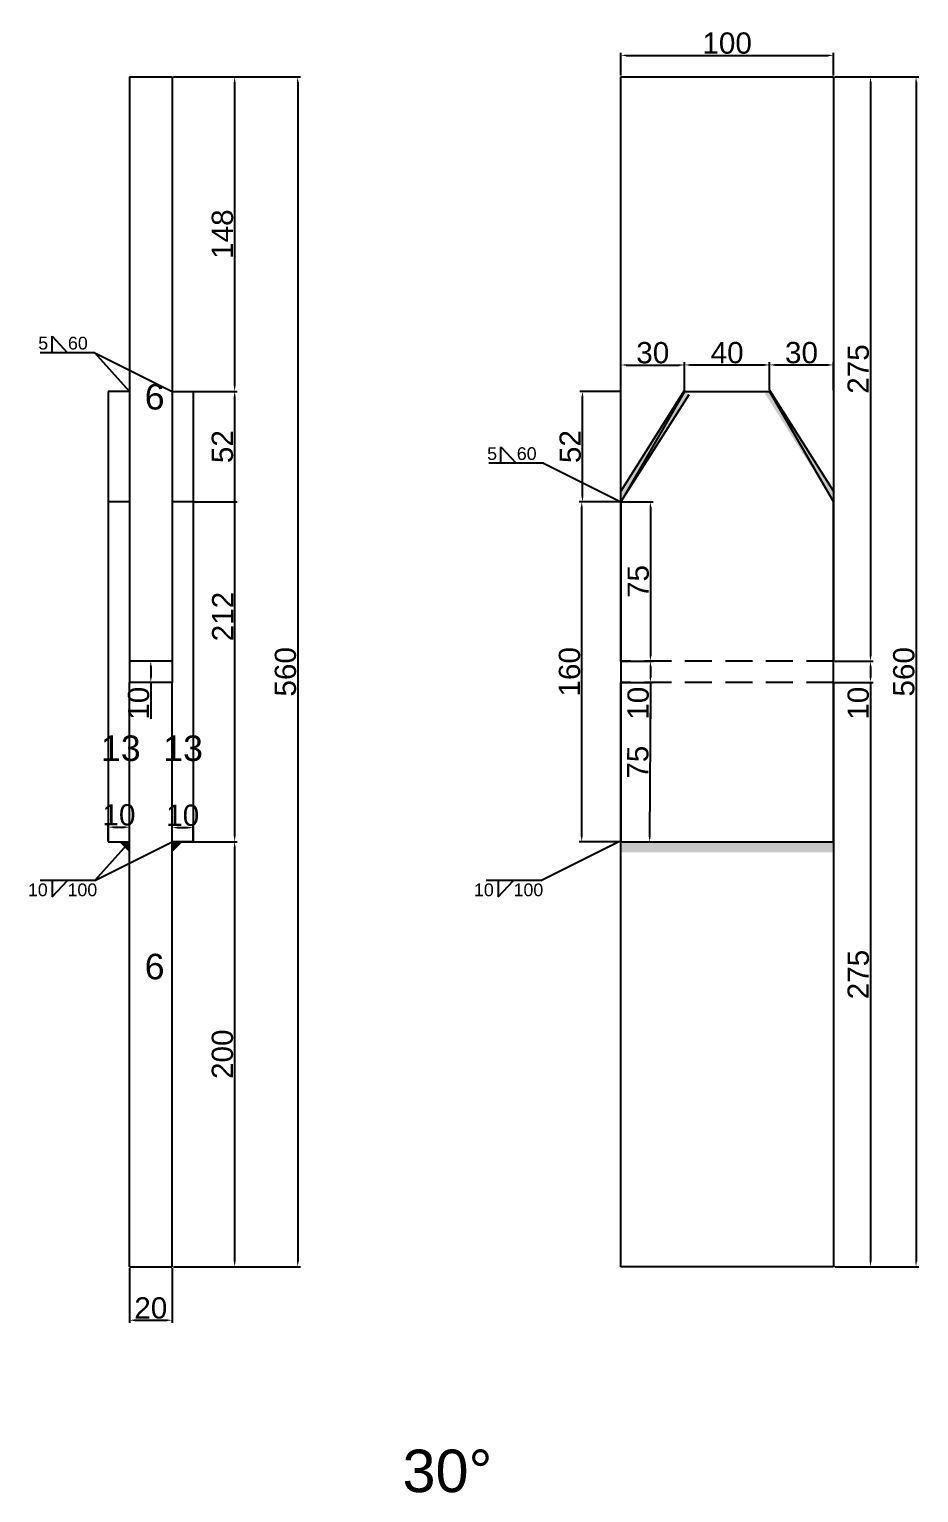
# Model space of a CAD drawing. Header units: millimetres. Extents: x 2042 to 7979, y 1265 to 2032.
# Drawn here: x 6057 to 6475, y 1265 to 1954 of the extents above; entities that cross this region are included whole.
import ezdxf

# ---------------------------------------------------------------- set-up
doc = ezdxf.new("R2010")
doc.units = ezdxf.units.MM
doc.linetypes.add('DASHED', pattern=[19.05, 12.7, -6.35])
for name, color, linetype in [('尺寸标注', 6, 'Continuous'), ('标号', 4, 'Continuous'), ('焊缝', 250, 'Continuous')]:
    doc.layers.add(name, color=color, linetype=linetype)
doc.styles.get("Standard").update_dxf_attribs({"font": 'arial.ttf'})
doc.dimstyles.new('ISO-25-JHF', dxfattribs={"dimtxt": 10, "dimasz": 2.5, "dimexe": 1.25, "dimexo": 0.625, "dimtad": 1, "dimtxsty": 'Standard', "dimcen": 2.5, "dimadec": 0, "dimazin": 0, "dimtfac": 1, "dimtmove": 0, "dimatfit": 3, "dimfxl": 0, "dimarcsym": 0})

# ---------------------------------------------------------------- blocks, each defined once
blk = doc.blocks.new('*D269')
at = {"layer": 'Defpoints', "color": 0, "transparency": 16777216}
for p in [(6435.25, 1941.79), (6335.25, 1931.65), (6435.25, 1931.65)]:
    blk.add_point(p, dxfattribs=at)
at = {"layer": '尺寸标注', "color": 0, "lineweight": -2, "transparency": 16777216}
for p, q in [((6335.25, 1932.27), (6335.25, 1943.04)), ((6435.25, 1932.27), (6435.25, 1943.04)), ((6337.75, 1941.79), (6432.75, 1941.79))]:
    blk.add_line(p, q, dxfattribs=at)
at = {"layer": '尺寸标注', "color": 0, "transparency": 16777216}
for points in [[(6337.75, 1942.2), (6337.75, 1941.37), (6335.25, 1941.79)], [(6432.75, 1942.2), (6432.75, 1941.37), (6435.25, 1941.79)]]:
    blk.add_solid(points, dxfattribs=at)
at = {"layer": '尺寸标注', "color": 0, "transparency": 16777216, "insert": (6385.25, 1947.52), "char_height": 10, "attachment_point": 5}
blk.add_mtext('100', dxfattribs=at)
blk = doc.blocks.new('*D270')
at = {"layer": 'Defpoints', "color": 0, "transparency": 16777216}
for p in [(6435.25, 1931.65), (6435.25, 1656.65), (6452.73, 1656.65)]:
    blk.add_point(p, dxfattribs=at)
at = {"layer": '尺寸标注', "color": 0, "lineweight": -2, "transparency": 16777216}
for p, q in [((6435.88, 1931.65), (6453.98, 1931.65)), ((6452.73, 1929.15), (6452.73, 1659.15)), ((6435.88, 1656.65), (6453.98, 1656.65))]:
    blk.add_line(p, q, dxfattribs=at)
at = {"layer": '尺寸标注', "color": 0, "transparency": 16777216}
for points in [[(6452.32, 1929.15), (6453.15, 1929.15), (6452.73, 1931.65)], [(6452.32, 1659.15), (6453.15, 1659.15), (6452.73, 1656.65)]]:
    blk.add_solid(points, dxfattribs=at)
at = {"layer": '尺寸标注', "color": 0, "transparency": 16777216, "insert": (6447, 1794.15), "char_height": 10, "attachment_point": 5, "rotation": 90}
blk.add_mtext('275', dxfattribs=at)
blk = doc.blocks.new('*D199')
at = {"layer": 'Defpoints', "color": 0, "transparency": 16777216}
for p in [(6316.81, 1731.65), (6335.25, 1731.65), (6335.25, 1571.65)]:
    blk.add_point(p, dxfattribs=at)
at = {"layer": '尺寸标注', "color": 0, "lineweight": -2, "transparency": 16777216}
for p, q in [((6334.63, 1731.65), (6315.56, 1731.65)), ((6316.81, 1574.15), (6316.81, 1729.15)), ((6334.63, 1571.65), (6315.56, 1571.65))]:
    blk.add_line(p, q, dxfattribs=at)
at = {"layer": '尺寸标注', "color": 0, "transparency": 16777216}
for points in [[(6316.4, 1729.15), (6317.23, 1729.15), (6316.81, 1731.65)], [(6316.4, 1574.15), (6317.23, 1574.15), (6316.81, 1571.65)]]:
    blk.add_solid(points, dxfattribs=at)
at = {"layer": '尺寸标注', "color": 0, "transparency": 16777216, "insert": (6311.08, 1651.65), "char_height": 10, "attachment_point": 5, "rotation": 90}
blk.add_mtext('160', dxfattribs=at)
blk = doc.blocks.new('*D271')
at = {"layer": 'Defpoints', "color": 0, "transparency": 16777216}
for p in [(6435.25, 1656.65), (6435.25, 1646.65), (6452.73, 1646.65)]:
    blk.add_point(p, dxfattribs=at)
at = {"layer": '尺寸标注', "color": 0, "lineweight": -2, "transparency": 16777216}
for p, q in [((6435.88, 1656.65), (6453.98, 1656.65)), ((6452.73, 1654.15), (6452.73, 1649.15)), ((6435.88, 1646.65), (6453.98, 1646.65)), ((6452.73, 1646.65), (6452.73, 1629.55))]:
    blk.add_line(p, q, dxfattribs=at)
at = {"layer": '尺寸标注', "color": 0, "transparency": 16777216}
for points in [[(6452.32, 1654.15), (6453.15, 1654.15), (6452.73, 1656.65)], [(6452.32, 1649.15), (6453.15, 1649.15), (6452.73, 1646.65)]]:
    blk.add_solid(points, dxfattribs=at)
at = {"layer": '尺寸标注', "color": 0, "transparency": 16777216, "insert": (6447, 1636.85), "char_height": 10, "attachment_point": 5, "rotation": 90}
blk.add_mtext('10', dxfattribs=at)
blk = doc.blocks.new('*D272')
at = {"layer": 'Defpoints', "color": 0, "transparency": 16777216}
for p in [(6435.25, 1646.65), (6435.25, 1371.65), (6452.73, 1371.65)]:
    blk.add_point(p, dxfattribs=at)
at = {"layer": '尺寸标注', "color": 0, "lineweight": -2, "transparency": 16777216}
for p, q in [((6435.88, 1646.65), (6453.98, 1646.65)), ((6452.73, 1644.15), (6452.73, 1374.15)), ((6435.88, 1371.65), (6453.98, 1371.65))]:
    blk.add_line(p, q, dxfattribs=at)
at = {"layer": '尺寸标注', "color": 0, "transparency": 16777216}
for points in [[(6452.32, 1644.15), (6453.15, 1644.15), (6452.73, 1646.65)], [(6452.32, 1374.15), (6453.15, 1374.15), (6452.73, 1371.65)]]:
    blk.add_solid(points, dxfattribs=at)
at = {"layer": '尺寸标注', "color": 0, "transparency": 16777216, "insert": (6447, 1509.15), "char_height": 10, "attachment_point": 5, "rotation": 90}
blk.add_mtext('275', dxfattribs=at)
blk = doc.blocks.new('*D200')
at = {"layer": 'Defpoints', "color": 0, "transparency": 16777216}
for p in [(6435.25, 1931.65), (6435.25, 1371.65), (6474.18, 1371.65)]:
    blk.add_point(p, dxfattribs=at)
at = {"layer": '尺寸标注', "color": 0, "lineweight": -2, "transparency": 16777216}
for p, q in [((6435.88, 1931.65), (6475.43, 1931.65)), ((6474.18, 1929.15), (6474.18, 1374.15)), ((6435.88, 1371.65), (6475.43, 1371.65))]:
    blk.add_line(p, q, dxfattribs=at)
at = {"layer": '尺寸标注', "color": 0, "transparency": 16777216}
for points in [[(6473.77, 1929.15), (6474.6, 1929.15), (6474.18, 1931.65)], [(6473.77, 1374.15), (6474.6, 1374.15), (6474.18, 1371.65)]]:
    blk.add_solid(points, dxfattribs=at)
at = {"layer": '尺寸标注', "color": 0, "transparency": 16777216, "insert": (6468.45, 1651.65), "char_height": 10, "attachment_point": 5, "rotation": 90}
blk.add_mtext('560', dxfattribs=at)
blk = doc.blocks.new('*D273')
at = {"layer": 'Defpoints', "color": 0, "transparency": 16777216}
for p in [(6103.99, 1371.65), (6123.99, 1371.65), (6123.99, 1346.45)]:
    blk.add_point(p, dxfattribs=at)
at = {"layer": '尺寸标注', "color": 0, "lineweight": -2, "transparency": 16777216}
for p, q in [((6103.99, 1371.02), (6103.99, 1345.2)), ((6123.99, 1371.02), (6123.99, 1345.2)), ((6106.49, 1346.45), (6121.49, 1346.45))]:
    blk.add_line(p, q, dxfattribs=at)
at = {"layer": '尺寸标注', "color": 0, "transparency": 16777216}
for points in [[(6106.49, 1346.87), (6106.49, 1346.03), (6103.99, 1346.45)], [(6121.49, 1346.87), (6121.49, 1346.03), (6123.99, 1346.45)]]:
    blk.add_solid(points, dxfattribs=at)
at = {"layer": '尺寸标注', "color": 0, "transparency": 16777216, "insert": (6113.99, 1352.18), "char_height": 10, "attachment_point": 5}
blk.add_mtext('20', dxfattribs=at)
blk = doc.blocks.new('*D274')
at = {"layer": 'Defpoints', "color": 0, "transparency": 16777216}
for p in [(6103.99, 1578.53), (6093.99, 1571.65), (6103.99, 1571.65)]:
    blk.add_point(p, dxfattribs=at)
at = {"layer": '尺寸标注', "color": 0, "lineweight": -2, "transparency": 16777216}
for p, q in [((6093.99, 1572.27), (6093.99, 1579.78)), ((6096.49, 1578.53), (6101.49, 1578.53)), ((6103.99, 1572.27), (6103.99, 1579.78))]:
    blk.add_line(p, q, dxfattribs=at)
at = {"layer": '尺寸标注', "color": 0, "transparency": 16777216}
for points in [[(6096.49, 1578.95), (6096.49, 1578.11), (6093.99, 1578.53)], [(6101.49, 1578.95), (6101.49, 1578.11), (6103.99, 1578.53)]]:
    blk.add_solid(points, dxfattribs=at)
at = {"layer": '尺寸标注', "color": 0, "transparency": 16777216, "insert": (6098.99, 1584.26), "char_height": 10, "attachment_point": 5}
blk.add_mtext('10', dxfattribs=at)
blk = doc.blocks.new('*D275')
at = {"layer": 'Defpoints', "color": 0, "transparency": 16777216}
for p in [(6133.99, 1578.32), (6123.99, 1571.65), (6133.99, 1571.65)]:
    blk.add_point(p, dxfattribs=at)
at = {"layer": '尺寸标注', "color": 0, "lineweight": -2, "transparency": 16777216}
for p, q in [((6123.99, 1572.27), (6123.99, 1579.57)), ((6126.49, 1578.32), (6131.49, 1578.32)), ((6133.99, 1572.27), (6133.99, 1579.57))]:
    blk.add_line(p, q, dxfattribs=at)
at = {"layer": '尺寸标注', "color": 0, "transparency": 16777216}
for points in [[(6126.49, 1578.73), (6126.49, 1577.9), (6123.99, 1578.32)], [(6131.49, 1578.73), (6131.49, 1577.9), (6133.99, 1578.32)]]:
    blk.add_solid(points, dxfattribs=at)
at = {"layer": '尺寸标注', "color": 0, "transparency": 16777216, "insert": (6128.99, 1584.05), "char_height": 10, "attachment_point": 5}
blk.add_mtext('10', dxfattribs=at)
blk = doc.blocks.new('*D276')
at = {"layer": 'Defpoints', "color": 0, "transparency": 16777216}
for p in [(6123.99, 1931.65), (6123.99, 1783.65), (6153.45, 1783.65)]:
    blk.add_point(p, dxfattribs=at)
at = {"layer": '尺寸标注', "color": 0, "lineweight": -2, "transparency": 16777216}
for p, q in [((6124.61, 1931.65), (6154.7, 1931.65)), ((6153.45, 1929.15), (6153.45, 1786.15)), ((6124.61, 1783.65), (6154.7, 1783.65))]:
    blk.add_line(p, q, dxfattribs=at)
at = {"layer": '尺寸标注', "color": 0, "transparency": 16777216}
for points in [[(6153.04, 1929.15), (6153.87, 1929.15), (6153.45, 1931.65)], [(6153.04, 1786.15), (6153.87, 1786.15), (6153.45, 1783.65)]]:
    blk.add_solid(points, dxfattribs=at)
at = {"layer": '尺寸标注', "color": 0, "transparency": 16777216, "insert": (6147.72, 1857.65), "char_height": 10, "attachment_point": 5, "rotation": 90}
blk.add_mtext('148', dxfattribs=at)
blk = doc.blocks.new('*D277')
at = {"layer": 'Defpoints', "color": 0, "transparency": 16777216}
for p in [(6133.99, 1783.65), (6133.99, 1571.65), (6153.45, 1571.65)]:
    blk.add_point(p, dxfattribs=at)
at = {"layer": '尺寸标注', "color": 0, "lineweight": -2, "transparency": 16777216}
for p, q in [((6134.61, 1783.65), (6154.7, 1783.65)), ((6153.45, 1781.15), (6153.45, 1574.15)), ((6134.61, 1571.65), (6154.7, 1571.65))]:
    blk.add_line(p, q, dxfattribs=at)
at = {"layer": '尺寸标注', "color": 0, "transparency": 16777216}
for points in [[(6153.04, 1781.15), (6153.87, 1781.15), (6153.45, 1783.65)], [(6153.04, 1574.15), (6153.87, 1574.15), (6153.45, 1571.65)]]:
    blk.add_solid(points, dxfattribs=at)
at = {"layer": '尺寸标注', "color": 0, "transparency": 16777216, "insert": (6147.81, 1677.65), "char_height": 10, "attachment_point": 5, "rotation": 90}
blk.add_mtext('212', dxfattribs=at)
blk = doc.blocks.new('*D278')
at = {"layer": 'Defpoints', "color": 0, "transparency": 16777216}
for p in [(6123.99, 1571.65), (6123.99, 1371.65), (6153.45, 1371.65)]:
    blk.add_point(p, dxfattribs=at)
at = {"layer": '尺寸标注', "color": 0, "lineweight": -2, "transparency": 16777216}
for p, q in [((6124.61, 1571.65), (6154.7, 1571.65)), ((6153.45, 1569.15), (6153.45, 1374.15)), ((6124.61, 1371.65), (6154.7, 1371.65))]:
    blk.add_line(p, q, dxfattribs=at)
at = {"layer": '尺寸标注', "color": 0, "transparency": 16777216}
for points in [[(6153.04, 1569.15), (6153.87, 1569.15), (6153.45, 1571.65)], [(6153.04, 1374.15), (6153.87, 1374.15), (6153.45, 1371.65)]]:
    blk.add_solid(points, dxfattribs=at)
at = {"layer": '尺寸标注', "color": 0, "transparency": 16777216, "insert": (6147.72, 1471.65), "char_height": 10, "attachment_point": 5, "rotation": 90}
blk.add_mtext('200', dxfattribs=at)
blk = doc.blocks.new('*D201')
at = {"layer": 'Defpoints', "color": 0, "transparency": 16777216}
for p in [(6124.61, 1931.65), (6124.61, 1371.65), (6183.13, 1371.65)]:
    blk.add_point(p, dxfattribs=at)
at = {"layer": '尺寸标注', "color": 0, "lineweight": -2, "transparency": 16777216}
for p, q in [((6125.24, 1931.65), (6184.38, 1931.65)), ((6183.13, 1929.15), (6183.13, 1374.15)), ((6125.24, 1371.65), (6184.38, 1371.65))]:
    blk.add_line(p, q, dxfattribs=at)
at = {"layer": '尺寸标注', "color": 0, "transparency": 16777216}
for points in [[(6182.71, 1929.15), (6183.54, 1929.15), (6183.13, 1931.65)], [(6182.71, 1374.15), (6183.54, 1374.15), (6183.13, 1371.65)]]:
    blk.add_solid(points, dxfattribs=at)
at = {"layer": '尺寸标注', "color": 0, "transparency": 16777216, "insert": (6177.39, 1651.65), "char_height": 10, "attachment_point": 5, "rotation": 90}
blk.add_mtext('560', dxfattribs=at)
blk = doc.blocks.new('*D336')
at = {"layer": 'Defpoints', "color": 0, "transparency": 16777216}
for p in [(6123.99, 1656.65), (6113.99, 1646.65), (6123.99, 1646.65)]:
    blk.add_point(p, dxfattribs=at)
at = {"layer": '尺寸标注', "color": 0, "lineweight": -2, "transparency": 16777216}
for p, q in [((6123.36, 1656.65), (6112.74, 1656.65)), ((6113.99, 1654.15), (6113.99, 1649.15)), ((6123.36, 1646.65), (6112.74, 1646.65)), ((6113.99, 1646.65), (6113.99, 1629.55))]:
    blk.add_line(p, q, dxfattribs=at)
at = {"layer": '尺寸标注', "color": 0, "transparency": 16777216}
for points in [[(6113.57, 1654.15), (6114.4, 1654.15), (6113.99, 1656.65)], [(6113.57, 1649.15), (6114.4, 1649.15), (6113.99, 1646.65)]]:
    blk.add_solid(points, dxfattribs=at)
at = {"layer": '尺寸标注', "color": 0, "transparency": 16777216, "insert": (6108.26, 1636.85), "char_height": 10, "attachment_point": 5, "rotation": 90}
blk.add_mtext('10', dxfattribs=at)
blk = doc.blocks.new('*D337')
at = {"layer": 'Defpoints', "color": 0, "transparency": 16777216}
for p in [(6335.25, 1731.65), (6335.25, 1656.65), (6349.15, 1656.65)]:
    blk.add_point(p, dxfattribs=at)
at = {"layer": '尺寸标注', "color": 0, "lineweight": -2, "transparency": 16777216}
for p, q in [((6335.88, 1731.65), (6350.4, 1731.65)), ((6349.15, 1729.15), (6349.15, 1659.15)), ((6335.88, 1656.65), (6350.4, 1656.65))]:
    blk.add_line(p, q, dxfattribs=at)
at = {"layer": '尺寸标注', "color": 0, "transparency": 16777216}
for points in [[(6348.73, 1729.15), (6349.56, 1729.15), (6349.15, 1731.65)], [(6348.73, 1659.15), (6349.56, 1659.15), (6349.15, 1656.65)]]:
    blk.add_solid(points, dxfattribs=at)
at = {"layer": '尺寸标注', "color": 0, "transparency": 16777216, "insert": (6343.43, 1694.15), "char_height": 10, "attachment_point": 5, "rotation": 90}
blk.add_mtext('75', dxfattribs=at)
blk = doc.blocks.new('*D338')
at = {"layer": 'Defpoints', "color": 0, "transparency": 16777216}
for p in [(6335.25, 1656.65), (6335.25, 1646.65), (6349.15, 1646.65)]:
    blk.add_point(p, dxfattribs=at)
at = {"layer": '尺寸标注', "color": 0, "lineweight": -2, "transparency": 16777216}
for p, q in [((6335.88, 1656.65), (6350.4, 1656.65)), ((6349.15, 1654.15), (6349.15, 1649.15)), ((6335.88, 1646.65), (6350.4, 1646.65)), ((6349.15, 1646.65), (6349.15, 1629.55))]:
    blk.add_line(p, q, dxfattribs=at)
at = {"layer": '尺寸标注', "color": 0, "transparency": 16777216}
for points in [[(6348.73, 1654.15), (6349.56, 1654.15), (6349.15, 1656.65)], [(6348.73, 1649.15), (6349.56, 1649.15), (6349.15, 1646.65)]]:
    blk.add_solid(points, dxfattribs=at)
at = {"layer": '尺寸标注', "color": 0, "transparency": 16777216, "insert": (6343.41, 1636.85), "char_height": 10, "attachment_point": 5, "rotation": 90}
blk.add_mtext('10', dxfattribs=at)
blk = doc.blocks.new('*D226')
at = {"layer": 'Defpoints', "color": 0, "transparency": 16777216}
for p in [(6335.25, 1646.65), (6334.89, 1571.65), (6348.78, 1571.58)]:
    blk.add_point(p, dxfattribs=at)
at = {"layer": '尺寸标注', "color": 0, "lineweight": -2, "transparency": 16777216}
for p, q in [((6335.88, 1646.65), (6350.39, 1646.57)), ((6349.13, 1644.08), (6348.79, 1574.08)), ((6335.51, 1571.65), (6350.03, 1571.57))]:
    blk.add_line(p, q, dxfattribs=at)
at = {"layer": '尺寸标注', "color": 0, "transparency": 16777216}
for points in [[(6348.72, 1644.08), (6349.55, 1644.08), (6349.14, 1646.58)], [(6348.38, 1574.08), (6349.21, 1574.08), (6348.78, 1571.58)]]:
    blk.add_solid(points, dxfattribs=at)
at = {"layer": '尺寸标注', "color": 0, "transparency": 16777216, "insert": (6343.25, 1609.11), "char_height": 10, "attachment_point": 5, "rotation": 89.72111}
blk.add_mtext('75', dxfattribs=at)
blk = doc.blocks.new('*D339')
at = {"layer": 'Defpoints', "color": 0, "transparency": 16777216}
for p in [(6133.99, 1783.65), (6133.99, 1731.65), (6153.45, 1731.65)]:
    blk.add_point(p, dxfattribs=at)
at = {"layer": '尺寸标注', "color": 0, "lineweight": -2, "transparency": 16777216}
for p, q in [((6134.61, 1783.65), (6154.7, 1783.65)), ((6153.45, 1781.15), (6153.45, 1734.15)), ((6134.61, 1731.65), (6154.7, 1731.65))]:
    blk.add_line(p, q, dxfattribs=at)
at = {"layer": '尺寸标注', "color": 0, "transparency": 16777216}
for points in [[(6153.04, 1781.15), (6153.87, 1781.15), (6153.45, 1783.65)], [(6153.04, 1734.15), (6153.87, 1734.15), (6153.45, 1731.65)]]:
    blk.add_solid(points, dxfattribs=at)
at = {"layer": '尺寸标注', "color": 0, "transparency": 16777216, "insert": (6147.72, 1757.65), "char_height": 10, "attachment_point": 5, "rotation": 90}
blk.add_mtext('52', dxfattribs=at)
blk = doc.blocks.new('*D227')
at = {"layer": 'Defpoints', "color": 0, "transparency": 16777216}
for p in [(6317.17, 1783.65), (6335.25, 1783.65), (6335.25, 1731.65)]:
    blk.add_point(p, dxfattribs=at)
at = {"layer": '尺寸标注', "color": 0, "lineweight": -2, "transparency": 16777216}
for p, q in [((6334.63, 1783.65), (6315.92, 1783.65)), ((6317.17, 1734.15), (6317.17, 1781.15)), ((6334.63, 1731.65), (6315.92, 1731.65))]:
    blk.add_line(p, q, dxfattribs=at)
at = {"layer": '尺寸标注', "color": 0, "transparency": 16777216}
for points in [[(6316.75, 1781.15), (6317.58, 1781.15), (6317.17, 1783.65)], [(6316.75, 1734.15), (6317.58, 1734.15), (6317.17, 1731.65)]]:
    blk.add_solid(points, dxfattribs=at)
at = {"layer": '尺寸标注', "color": 0, "transparency": 16777216, "insert": (6311.44, 1757.65), "char_height": 10, "attachment_point": 5, "rotation": 90}
blk.add_mtext('52', dxfattribs=at)
blk = doc.blocks.new('*D340')
at = {"layer": 'Defpoints', "color": 0, "transparency": 16777216}
for p in [(6365.25, 1796.05), (6335.25, 1783.65), (6365.25, 1783.65)]:
    blk.add_point(p, dxfattribs=at)
at = {"layer": '尺寸标注', "color": 0, "lineweight": -2, "transparency": 16777216}
for p, q in [((6335.25, 1784.27), (6335.25, 1797.3)), ((6337.75, 1796.05), (6362.75, 1796.05)), ((6365.25, 1784.27), (6365.25, 1797.3))]:
    blk.add_line(p, q, dxfattribs=at)
at = {"layer": '尺寸标注', "color": 0, "transparency": 16777216}
for points in [[(6337.75, 1796.47), (6337.75, 1795.64), (6335.25, 1796.05)], [(6362.75, 1796.47), (6362.75, 1795.64), (6365.25, 1796.05)]]:
    blk.add_solid(points, dxfattribs=at)
at = {"layer": '尺寸标注', "color": 0, "transparency": 16777216, "insert": (6350.25, 1801.79), "char_height": 10, "attachment_point": 5}
blk.add_mtext('30', dxfattribs=at)
blk = doc.blocks.new('*D341')
at = {"layer": 'Defpoints', "color": 0, "transparency": 16777216}
for p in [(6405.25, 1796.09), (6365.25, 1783.65), (6405.25, 1783.65)]:
    blk.add_point(p, dxfattribs=at)
at = {"layer": '尺寸标注', "color": 0, "lineweight": -2, "transparency": 16777216}
for p, q in [((6365.25, 1784.27), (6365.25, 1797.34)), ((6367.75, 1796.09), (6402.75, 1796.09)), ((6405.25, 1784.27), (6405.25, 1797.34))]:
    blk.add_line(p, q, dxfattribs=at)
at = {"layer": '尺寸标注', "color": 0, "transparency": 16777216}
for points in [[(6367.75, 1796.5), (6367.75, 1795.67), (6365.25, 1796.09)], [(6402.75, 1796.5), (6402.75, 1795.67), (6405.25, 1796.09)]]:
    blk.add_solid(points, dxfattribs=at)
at = {"layer": '尺寸标注', "color": 0, "transparency": 16777216, "insert": (6385.25, 1801.82), "char_height": 10, "attachment_point": 5}
blk.add_mtext('40', dxfattribs=at)
blk = doc.blocks.new('*D228')
at = {"layer": 'Defpoints', "color": 0, "transparency": 16777216}
for p in [(6435.25, 1796.09), (6405.25, 1783.65), (6435.25, 1783.65)]:
    blk.add_point(p, dxfattribs=at)
at = {"layer": '尺寸标注', "color": 0, "lineweight": -2, "transparency": 16777216}
for p, q in [((6405.25, 1784.27), (6405.25, 1797.34)), ((6407.75, 1796.09), (6432.75, 1796.09)), ((6435.25, 1784.27), (6435.25, 1797.34))]:
    blk.add_line(p, q, dxfattribs=at)
at = {"layer": '尺寸标注', "color": 0, "transparency": 16777216}
for points in [[(6407.75, 1796.5), (6407.75, 1795.67), (6405.25, 1796.09)], [(6432.75, 1796.5), (6432.75, 1795.67), (6435.25, 1796.09)]]:
    blk.add_solid(points, dxfattribs=at)
at = {"layer": '尺寸标注', "color": 0, "transparency": 16777216, "insert": (6420.25, 1801.82), "char_height": 10, "attachment_point": 5}
blk.add_mtext('30', dxfattribs=at)

msp = doc.modelspace()

# ---------------------------------------------------------------- hatches: boundary and pattern name
at = {"layer": '焊缝'}
h = msp.add_hatch(color=250, dxfattribs=at)
h.dxf.hatch_style = 1
h.paths.add_polyline_path([(6335.254, 1736.751), (6335.254, 1731.648), (6367.372, 1782.149), (6365.254, 1784.273)])
h = msp.add_hatch(color=250, dxfattribs=at)
h.dxf.hatch_style = 1
h.paths.add_polyline_path([(6435.254, 1736.751), (6435.254, 1731.648), (6403.098, 1782.519), (6405.254, 1784.273)])
h = msp.add_hatch(color=250, dxfattribs=at)
h.dxf.hatch_style = 1
h.paths.add_polyline_path([(6103.987, 1566.648), (6098.987, 1571.648), (6103.987, 1571.648)])
h = msp.add_hatch(color=250, dxfattribs=at)
h.dxf.hatch_style = 1
h.paths.add_polyline_path([(6123.987, 1566.648), (6128.987, 1571.648), (6123.987, 1571.648)])
h = msp.add_hatch(color=250, dxfattribs=at)
h.dxf.hatch_style = 1
h.paths.add_polyline_path([(6335.254, 1566.648), (6335.254, 1571.648), (6435.254, 1571.648), (6435.249, 1566.648)])

# ---------------------------------------------------------------- linework, layer by layer
for p, q in [((6103.987, 1931.648), (6123.987, 1931.648)), ((6103.987, 1931.648), (6103.987, 1656.648)), ((6123.987, 1931.648), (6123.987, 1656.648)), ((6335.254, 1931.648), (6435.254, 1931.648)), ((6335.254, 1656.648), (6335.254, 1931.648)), ((6435.254, 1931.648), (6435.254, 1656.648)), ((6103.987, 1783.648), (6093.987, 1783.648)), ((6093.987, 1783.648), (6093.987, 1571.648)), ((6123.987, 1783.648), (6133.987, 1783.648)), ((6133.987, 1783.648), (6133.987, 1571.648)), ((6365.254, 1783.648), (6335.254, 1731.648)), ((6365.254, 1783.648), (6405.254, 1783.648)), ((6405.254, 1783.648), (6435.254, 1731.648)), ((6103.987, 1731.648), (6093.987, 1731.648)), ((6133.987, 1731.648), (6123.987, 1731.648)), ((6335.254, 1731.648), (6335.254, 1571.648)), ((6435.254, 1571.648), (6435.254, 1731.648)), ((6123.987, 1656.648), (6103.987, 1656.648)), ((6103.987, 1656.648), (6103.987, 1646.648)), ((6123.987, 1656.648), (6123.987, 1646.648)), ((6123.987, 1646.648), (6103.987, 1646.648)), ((6103.987, 1371.648), (6103.987, 1646.648)), ((6123.987, 1371.648), (6123.987, 1646.648)), ((6335.254, 1371.648), (6335.254, 1646.648)), ((6435.254, 1646.648), (6435.254, 1371.648)), ((6093.987, 1571.648), (6103.987, 1571.648)), ((6133.987, 1571.648), (6123.987, 1571.648)), ((6335.254, 1571.648), (6435.254, 1571.648)), ((6103.987, 1371.648), (6123.987, 1371.648)), ((6435.254, 1371.648), (6335.254, 1371.648))]:
    msp.add_line(p, q)
at = {"linetype": 'DASHED'}
for p, q in [((6435.254, 1656.648), (6335.254, 1656.648)), ((6435.254, 1646.648), (6335.254, 1646.648))]:
    msp.add_line(p, q, dxfattribs=at)
at = {"layer": '尺寸标注'}
for p, q in [((6067.482, 1801.838), (6067.482, 1809.603)), ((6067.482, 1809.603), (6074.714, 1801.838)), ((6087.596, 1801.838), (6061.833, 1801.838)), ((6103.987, 1783.648), (6087.596, 1801.838)), ((6087.596, 1801.838), (6123.987, 1783.648)), ((6278.75, 1749.838), (6278.75, 1757.603)), ((6278.75, 1757.603), (6285.982, 1749.838)), ((6298.863, 1749.838), (6273.1, 1749.838)), ((6298.863, 1749.838), (6335.254, 1731.648)), ((6103.987, 1571.648), (6087.596, 1553.459)), ((6087.596, 1553.459), (6123.987, 1571.648)), ((6297.549, 1553.459), (6333.941, 1571.648)), ((6087.596, 1553.459), (6061.833, 1553.459)), ((6067.482, 1553.459), (6067.482, 1545.694)), ((6067.482, 1545.694), (6074.714, 1553.459)), ((6297.549, 1553.459), (6271.786, 1553.459)), ((6277.436, 1553.459), (6277.436, 1545.694)), ((6277.436, 1545.694), (6284.668, 1553.459))]:
    msp.add_line(p, q, dxfattribs=at)
at = {"layer": '焊缝'}
for p, q in [((6365.254, 1784.273), (6335.249, 1736.751)), ((6405.254, 1784.273), (6435.259, 1736.751)), ((6335.254, 1731.648), (6367.372, 1782.149)), ((6335.254, 1571.648), (6435.254, 1571.648))]:
    msp.add_line(p, q, dxfattribs=at)

# ---------------------------------------------------------------- texts
at = {"insert": (6232.463, 1285.542), "char_height": 20, "attachment_point": 1}
msp.add_mtext_dynamic_manual_height_columns('30° ', width=70.10425, gutter_width=12.5, heights=[0], dxfattribs=at)
at = {"layer": '尺寸标注', "char_height": 6}
for s, insert, attachment_point in [('5    60', (6061.013, 1809.355), 1), ('5    60', (6272.28, 1757.355), 1), ('\\pt0;10    100', (6056.141, 1545.942), 7), ('\\pt0;10    100', (6266.094, 1545.942), 7)]:
    msp.add_mtext_dynamic_manual_height_columns(s, width=68.30832, gutter_width=12.5, heights=[0], dxfattribs=dict(at, insert=insert, attachment_point=attachment_point))
at = {"layer": '标号', "char_height": 12, "attachment_point": 7}
for s, insert in [('6 ', (6111.123, 1774.938)), ('13 ', (6090.565, 1609.509)), ('13 ', (6119.865, 1609.509)), ('6 ', (6111.123, 1506.764))]:
    msp.add_mtext_dynamic_manual_height_columns(s, width=70.10425, gutter_width=12.5, heights=[0], dxfattribs=dict(at, insert=insert))

# ---------------------------------------------------------------- dimensions: what is measured, and where the dimension line sits
at = {"layer": '尺寸标注'}
for p1, p2, distance, picture, middle in [((6335.254, 1931.648), (6435.254, 1931.648), 10.138, '*D269', (6385.254, 1947.517)), ((6123.987, 1931.648), (6123.987, 1783.648), 29.467, '*D276', (6147.723, 1857.648)), ((6435.254, 1931.648), (6435.254, 1656.648), 17.478, '*D270', (6447.002, 1794.148)), ((6435.254, 1931.648), (6435.254, 1371.648), 38.931, '*D200', (6468.454, 1651.648)), ((6335.254, 1783.648), (6365.254, 1783.648), 12.406, '*D340', (6350.254, 1801.788)), ((6365.254, 1783.648), (6405.254, 1783.648), 12.44, '*D341', (6385.254, 1801.819)), ((6405.254, 1783.648), (6435.254, 1783.648), 12.44, '*D228', (6420.254, 1801.822)), ((6133.987, 1783.648), (6133.987, 1571.648), 19.467, '*D277', (6147.808, 1677.648)), ((6133.987, 1783.648), (6133.987, 1731.648), 19.467, '*D339', (6147.723, 1757.648)), ((6335.254, 1731.648), (6335.254, 1783.648), 18.088, '*D227', (6311.435, 1757.648)), ((6335.254, 1571.648), (6335.254, 1731.648), 18.44, '*D199', (6311.083, 1651.648)), ((6335.254, 1731.648), (6335.254, 1656.648), 13.891, '*D337', (6343.435, 1694.148)), ((6123.987, 1656.648), (6123.987, 1646.648), -10, '*D336', (6108.256, 1636.849)), ((6335.254, 1656.648), (6335.254, 1646.648), 13.891, '*D338', (6343.414, 1636.849)), ((6435.254, 1656.648), (6435.254, 1646.648), 17.478, '*D271', (6447.002, 1636.849)), ((6335.254, 1646.648), (6334.889, 1571.648), 13.891, '*D226', (6343.252, 1609.109)), ((6435.254, 1646.648), (6435.254, 1371.648), 17.478, '*D272', (6447.002, 1509.148)), ((6123.987, 1571.648), (6123.987, 1371.648), 29.467, '*D278', (6147.723, 1471.648))]:
    dim = msp.add_aligned_dim(p1=p1, p2=p2, distance=distance, dimstyle='ISO-25-JHF', dxfattribs=at)
    dim.commit()
    dim.dimension.update_dxf_attribs({"geometry": picture, "text_midpoint": middle})
for base, p1, p2, angle, picture, middle in [((6183.125, 1371.648), (6124.612, 1931.648), (6124.612, 1371.648), 270, '*D201', (6183.125, 1651.648)), ((6103.987, 1578.531), (6093.987, 1571.648), (6103.987, 1571.648), 0, '*D274', (6098.987, 1578.531)), ((6133.987, 1578.317), (6123.987, 1571.648), (6133.987, 1571.648), 0, '*D275', (6128.987, 1578.317)), ((6123.987, 1346.45), (6103.987, 1371.648), (6123.987, 1371.648), 0, '*D273', (6113.987, 1346.45))]:
    dim = msp.add_linear_dim(base=base, p1=p1, p2=p2, angle=angle, dimstyle='ISO-25-JHF', dxfattribs=at)
    dim.commit()
    dim.dimension.update_dxf_attribs({"geometry": picture, "text_midpoint": middle, "dimtype": 161})

doc.saveas('drawing.dxf')
